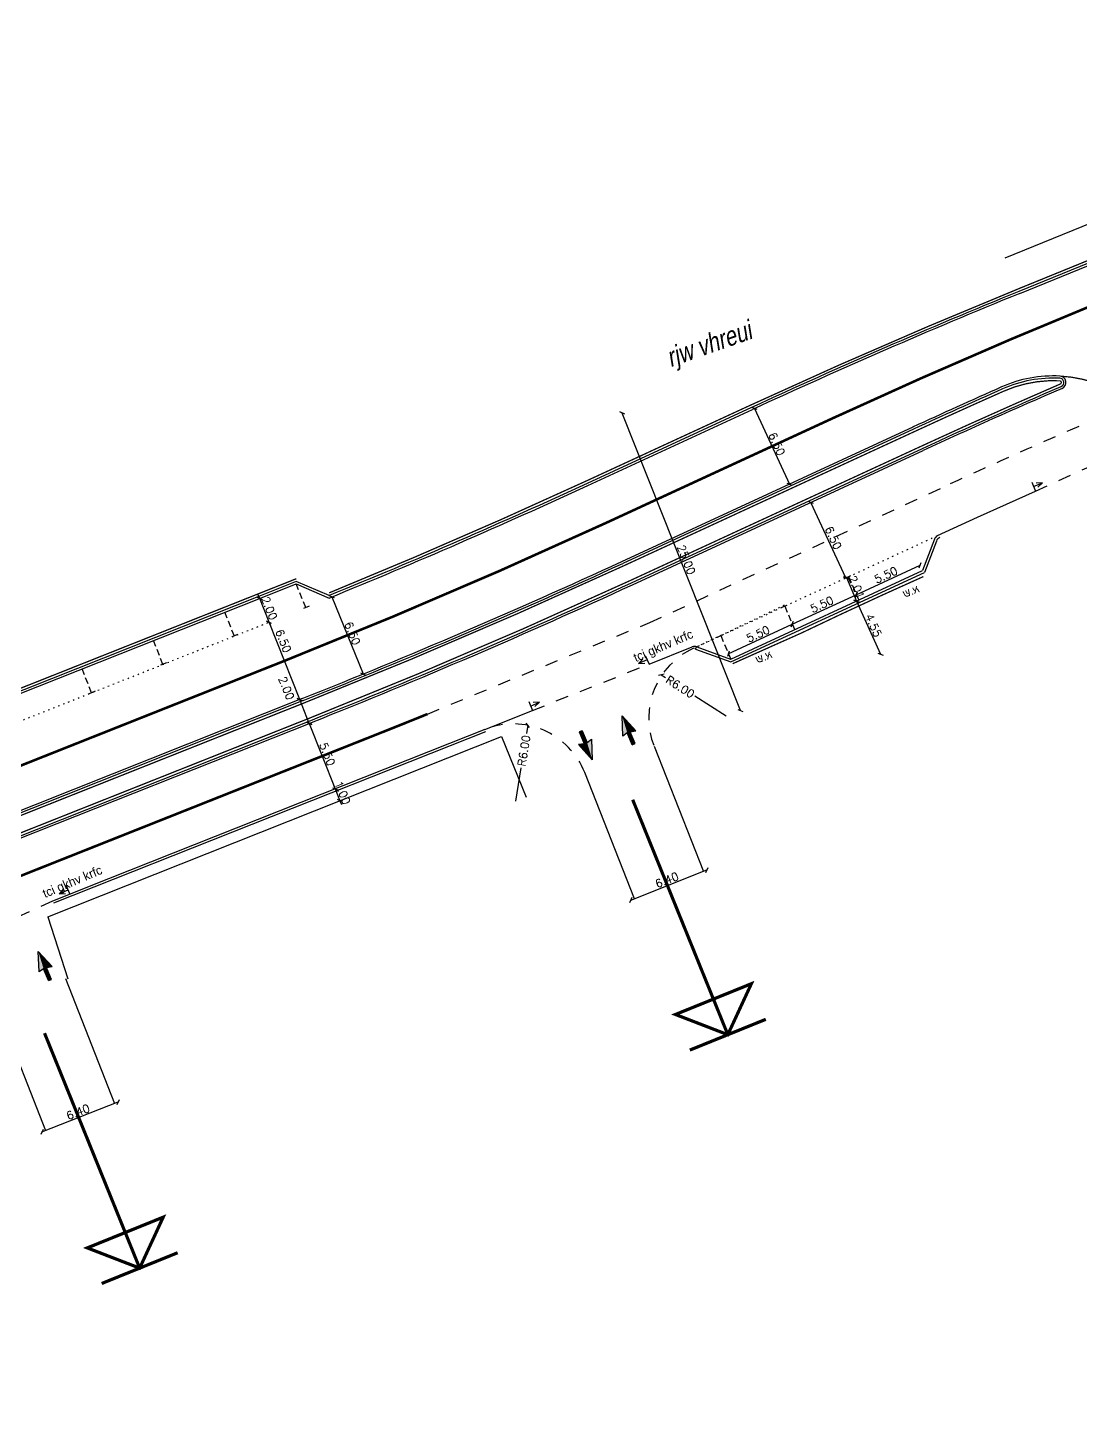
# Model space of a CAD drawing. Extents: x 183304 to 184528, y 666784 to 667526.
# Drawn here: x 184297.8 to 184380, y 667204.6 to 667313 of the extents above; entities that cross this region are included whole.
import ezdxf
from ezdxf.enums import TextEntityAlignment as Align

# ---------------------------------------------------------------- set-up
doc = ezdxf.new("R2010")
doc.units = 0
for name, pattern in [('1-1', [2, 1, -1]), ('DASHED', [0.75, 0.5, -0.25]), ('DOT2', [3.175, 0, -3.175])]:
    doc.linetypes.add(name, pattern=pattern)
for name, color, linetype in [('816', 7, '1-1'), ('817', 140, '1-1'), ('818', 10, '1-1'), ('D-D13', 7, 'Continuous'), ('D-Dim', 7, 'Continuous'), ('D-EV-INSIDE', 2, 'Continuous'), ('D-ev.sov.m', 1, '1-1'), ('d-gova', 152, 'Continuous'), ('D-Kav-Parking', 9, 'DOT2'), ('D-Midraha', 220, 'Continuous'), ('D-Nativ', 7, '1-1'), ('D-Parking', 123, 'DASHED'), ('D-Road', 7, 'Continuous'), ('D-TEXT', 7, 'Continuous'), ('D-TXT-M', 7, 'Continuous'), ('TR-TXT', 2, 'Continuous')]:
    doc.layers.add(name, color=color, linetype=linetype)
doc.styles.add('0-Techno', font='0-techno')
doc.styles.add('MIR2', font='mirym.shx', dxfattribs={"width": 0.8, "oblique": 10})
doc.styles.add('mirym', font='mirym.shx')
doc.styles.add('r', font='romand')
doc.dimstyles.new('tik', dxfattribs={"dimscale": 1.25, "dimtxt": 0.5, "dimasz": 0.25, "dimexe": 0, "dimexo": 0, "dimgap": 0.09, "dimtad": 1, "dimzin": 0, "dimdsep": 46, "dimtxsty": 'r', "dimblk1": 'OBLIQUE', "dimblk2": 'OBLIQUE', "dimsah": 1, "dimcen": 0.09, "dimse1": 1, "dimse2": 1, "dimclrd": 256, "dimclrt": 256, "dimadec": 0, "dimazin": 0, "dimtfac": 1, "dimtix": 1, "dimtmove": 2, "dimatfit": 3, "dimldrblk": 'OBLIQUE', "dimfxl": 1, "dimtolj": 1, "dimtzin": 0, "dimarcsym": 0})

# ---------------------------------------------------------------- blocks, each defined once
blk = doc.blocks.new('pk1')
for p, q in [((-0.3, 2), (0.3, 2)), ((0, 2), (0, 0))]:
    blk.add_line(p, q)
blk = doc.blocks.new('_Oblique')
at = {"color": 0, "linetype": 'ByBlock', "lineweight": -2}
blk.add_line((-0.5, -0.5), (0.5, 0.5), dxfattribs=at)
blk = doc.blocks.new('*D224')
at = {"layer": 'D-Dim', "lineweight": -2, "transparency": 16777216}
blk.add_line((184361.71, 667270.07), (184358.98, 667275.97), dxfattribs=at)
at = {"layer": 'DEFPOINTS', "color": 0, "transparency": 16777216}
for p in [(184358.98, 667275.97), (184359.62, 667276.27), (184362.34, 667270.37)]:
    blk.add_point(p, dxfattribs=at)
at = {"layer": 'D-Dim', "lineweight": -2, "transparency": 16777216, "xscale": 0.3125, "yscale": 0.3125, "zscale": 0.3125}
for p, rotation in [((184358.98, 667275.97), 114.7764637291459), ((184361.71, 667270.07), 294.7764637291459)]:
    blk.add_blockref('_Oblique', p, dxfattribs=dict(at, rotation=rotation))
at = {"layer": 'D-Dim', "transparency": 16777216, "insert": (184360.73, 667273.2), "char_height": 0.625, "attachment_point": 5, "rotation": 294.7765, "style": 'r'}
blk.add_mtext('\\A1;6.50', dxfattribs=at)
blk = doc.blocks.new('*D247')
at = {"layer": 'D-Dim', "lineweight": -2, "transparency": 16777216}
blk.add_line((184319.79, 667258.71), (184321.82, 667253.6), dxfattribs=at)
at = {"layer": 'DEFPOINTS', "color": 0, "transparency": 16777216}
for p in [(184319.98, 667258.79), (184321.82, 667253.6), (184322.01, 667253.68)]:
    blk.add_point(p, dxfattribs=at)
at = {"layer": 'D-Dim', "lineweight": -2, "transparency": 16777216, "xscale": 0.3125, "yscale": 0.3125, "zscale": 0.3125}
for p, rotation in [((184319.79, 667258.71), 111.663128140302), ((184321.82, 667253.6), 291.663128140302)]:
    blk.add_blockref('_Oblique', p, dxfattribs=dict(at, rotation=rotation))
at = {"layer": 'D-Dim', "transparency": 16777216, "insert": (184321.2, 667256.31), "char_height": 0.625, "attachment_point": 5, "rotation": 291.6631, "style": 'r'}
blk.add_mtext('\\A1;5.50', dxfattribs=at)
blk = doc.blocks.new('*D248')
at = {"layer": 'D-Dim', "lineweight": -2, "transparency": 16777216}
blk.add_line((184321.55, 667268.59), (184324.01, 667262.57), dxfattribs=at)
at = {"layer": 'DEFPOINTS', "color": 0, "transparency": 16777216}
for p in [(184321.34, 667268.5), (184323.8, 667262.48), (184324.01, 667262.57)]:
    blk.add_point(p, dxfattribs=at)
at = {"layer": 'D-Dim', "lineweight": -2, "transparency": 16777216, "xscale": 0.3125, "yscale": 0.3125, "zscale": 0.3125}
for p, rotation in [((184321.55, 667268.59), 112.2265371963976), ((184324.01, 667262.57), 292.2265371963976)]:
    blk.add_blockref('_Oblique', p, dxfattribs=dict(at, rotation=rotation))
at = {"layer": 'D-Dim', "transparency": 16777216, "insert": (184323.17, 667265.74), "char_height": 0.625, "attachment_point": 5, "rotation": 292.2265, "style": 'r'}
blk.add_mtext('\\A1;6.50', dxfattribs=at)
blk = doc.blocks.new('*D249')
at = {"layer": 'D-Dim', "lineweight": -2, "transparency": 16777216}
blk.add_line((184354.57, 667283.3), (184357.3, 667277.4), dxfattribs=at)
at = {"layer": 'DEFPOINTS', "color": 0, "transparency": 16777216}
for p in [(184354.41, 667283.22), (184357.3, 667277.4), (184357.13, 667277.32)]:
    blk.add_point(p, dxfattribs=at)
at = {"layer": 'D-Dim', "lineweight": -2, "transparency": 16777216, "xscale": 0.3125, "yscale": 0.3125, "zscale": 0.3125}
for p, rotation in [((184354.57, 667283.3), 114.77646372825), ((184357.3, 667277.4), 294.77646372825)]:
    blk.add_blockref('_Oblique', p, dxfattribs=dict(at, rotation=rotation))
at = {"layer": 'D-Dim', "transparency": 16777216, "insert": (184356.32, 667280.53), "char_height": 0.625, "attachment_point": 5, "rotation": 294.7765, "style": 'r'}
blk.add_mtext('\\A1;6.50', dxfattribs=at)
blk = doc.blocks.new('*D230')
at = {"layer": 'D-Dim', "lineweight": -2, "transparency": 16777216}
blk.add_line((184353.47, 667259.72), (184344.25, 667282.95), dxfattribs=at)
at = {"layer": 'DEFPOINTS', "color": 0, "transparency": 16777216}
for p in [(184344.25, 667282.95), (184344.26, 667282.96), (184353.49, 667259.72)]:
    blk.add_point(p, dxfattribs=at)
at = {"layer": 'D-Dim', "lineweight": -2, "transparency": 16777216, "xscale": 0.3125, "yscale": 0.3125, "zscale": 0.3125}
for p, rotation in [((184344.25, 667282.95), 111.6631281413331), ((184353.47, 667259.72), 291.6631281413331)]:
    blk.add_blockref('_Oblique', p, dxfattribs=dict(at, rotation=rotation))
at = {"layer": 'D-Dim', "transparency": 16777216, "insert": (184349.25, 667271.49), "char_height": 0.625, "attachment_point": 5, "rotation": 291.6631, "style": 'r'}
blk.add_mtext('\\A1;25.00', dxfattribs=at)
blk = doc.blocks.new('DD-13SS')
at = {"layer": 'D-D13'}
for p, q in [((-0.55, -1.5), (0, 0)), ((0, 0), (0.55, -1.5)), ((-0.125, -1.4), (-0.55, -1.5)), ((-0.125, -2.4), (-0.125, -1.4)), ((0.125, -1.4), (0.55, -1.5)), ((0.125, -2.4), (0.125, -1.4)), ((-0.125, -2.4), (0.125, -2.4))]:
    blk.add_line(p, q, dxfattribs=at)
for points in [[(-0.125, -1.4), (-0.55, -1.5), (0, 0)], [(0.125, -1.4), (0, 0), (-0.125, -1.4)], [(0.55, -1.5), (0, 0), (0.125, -1.4)], [(-0.125, -2.4), (0.125, -1.4), (-0.125, -1.4)], [(0.125, -1.4), (-0.125, -2.4), (0.125, -2.4)]]:
    blk.add_solid(points, dxfattribs=at)
blk = doc.blocks.new('*D470')
at = {"layer": 'D-Dim', "lineweight": -2, "transparency": 16777216}
blk.add_line((184298.91, 667226.8), (184304.87, 667229.14), dxfattribs=at)
at = {"layer": 'DEFPOINTS', "color": 0, "transparency": 16777216}
for p in [(184304.87, 667229.14), (184304.87, 667229.14), (184298.91, 667226.8)]:
    blk.add_point(p, dxfattribs=at)
at = {"layer": 'D-Dim', "lineweight": -2, "transparency": 16777216, "xscale": 0.3125, "yscale": 0.3125, "zscale": 0.3125}
for p, rotation in [((184304.87, 667229.14), 21.4994942068436), ((184298.91, 667226.8), 201.4994942068436)]:
    blk.add_blockref('_Oblique', p, dxfattribs=dict(at, rotation=rotation))
at = {"layer": 'D-Dim', "transparency": 16777216, "insert": (184301.73, 667228.36), "char_height": 0.625, "attachment_point": 5, "rotation": 21.4995, "style": 'r'}
blk.add_mtext('\\A1;6.40', dxfattribs=at)
blk = doc.blocks.new('*D471')
at = {"layer": 'D-Dim', "lineweight": -2, "transparency": 16777216}
blk.add_line((184344.91, 667244.91), (184350.86, 667247.26), dxfattribs=at)
at = {"layer": 'DEFPOINTS', "color": 0, "transparency": 16777216}
for p in [(184350.86, 667247.26), (184350.86, 667247.26), (184344.91, 667244.91)]:
    blk.add_point(p, dxfattribs=at)
at = {"layer": 'D-Dim', "lineweight": -2, "transparency": 16777216, "xscale": 0.3125, "yscale": 0.3125, "zscale": 0.3125}
for p, rotation in [((184350.86, 667247.26), 21.49949420674812), ((184344.91, 667244.91), 201.4994942067481)]:
    blk.add_blockref('_Oblique', p, dxfattribs=dict(at, rotation=rotation))
at = {"layer": 'D-Dim', "transparency": 16777216, "insert": (184347.73, 667246.48), "char_height": 0.625, "attachment_point": 5, "rotation": 21.4995, "style": 'r'}
blk.add_mtext('\\A1;6.40', dxfattribs=at)
blk = doc.blocks.new('*D475')
at = {"layer": 'D-Dim', "lineweight": -2, "transparency": 16777216}
blk.add_line((184319.79, 667258.71), (184319.05, 667260.57), dxfattribs=at)
at = {"layer": 'DEFPOINTS', "color": 0, "transparency": 16777216}
for p in [(184319.05, 667260.57), (184319.05, 667260.57), (184319.79, 667258.71)]:
    blk.add_point(p, dxfattribs=at)
at = {"layer": 'D-Dim', "lineweight": -2, "transparency": 16777216, "xscale": 0.3125, "yscale": 0.3125, "zscale": 0.3125}
for p, rotation in [((184319.05, 667260.57), 111.6631281397837), ((184319.79, 667258.71), 291.6631281397837)]:
    blk.add_blockref('_Oblique', p, dxfattribs=dict(at, rotation=rotation))
at = {"layer": 'D-Dim', "transparency": 16777216, "insert": (184318.01, 667261.46), "char_height": 0.625, "attachment_point": 5, "rotation": 291.6631, "style": 'r'}
blk.add_mtext('\\A1;2.00', dxfattribs=at)
blk = doc.blocks.new('*D476')
at = {"layer": 'D-Dim', "lineweight": -2, "ltscale": 0.1, "transparency": 16777216}
blk.add_line((184319.05, 667260.57), (184316.65, 667266.61), dxfattribs=at)
at = {"layer": 'DEFPOINTS', "color": 0, "ltscale": 0.1, "transparency": 16777216}
for p in [(184316.65, 667266.61), (184316.85, 667266.69), (184319.05, 667260.57)]:
    blk.add_point(p, dxfattribs=at)
at = {"layer": 'D-Dim', "lineweight": -2, "ltscale": 0.1, "transparency": 16777216, "xscale": 0.3125, "yscale": 0.3125, "zscale": 0.3125}
for p, rotation in [((184316.65, 667266.61), 111.6631281397837), ((184319.05, 667260.57), 291.6631281397837)]:
    blk.add_blockref('_Oblique', p, dxfattribs=dict(at, rotation=rotation))
at = {"layer": 'D-Dim', "ltscale": 0.1, "transparency": 16777216, "insert": (184317.77, 667265.15), "char_height": 0.625, "attachment_point": 5, "rotation": 291.6631, "style": 'r'}
blk.add_mtext('\\A1;6.50', dxfattribs=at)
blk = doc.blocks.new('*D477')
at = {"layer": 'D-Dim', "lineweight": -2, "ltscale": 0.1, "transparency": 16777216}
for p, q in [((184315.92, 667268.47), (184315.8, 667268.76)), ((184316.65, 667266.61), (184315.92, 667268.47)), ((184316.65, 667266.61), (184316.77, 667266.32))]:
    blk.add_line(p, q, dxfattribs=at)
at = {"layer": 'DEFPOINTS', "color": 0, "ltscale": 0.1, "transparency": 16777216}
for p in [(184315.92, 667268.47), (184315.92, 667268.47), (184316.85, 667266.69)]:
    blk.add_point(p, dxfattribs=at)
at = {"layer": 'D-Dim', "lineweight": -2, "ltscale": 0.1, "transparency": 16777216, "xscale": 0.3125, "yscale": 0.3125, "zscale": 0.3125}
for p, rotation in [((184315.92, 667268.47), 291.6631281397837), ((184316.65, 667266.61), 111.6631281397837)]:
    blk.add_blockref('_Oblique', p, dxfattribs=dict(at, rotation=rotation))
at = {"layer": 'D-Dim', "ltscale": 0.1, "transparency": 16777216, "insert": (184316.68, 667267.7), "char_height": 0.625, "attachment_point": 5, "rotation": 291.6631, "style": 'r'}
blk.add_mtext('\\A1;2.00', dxfattribs=at)
blk = doc.blocks.new('*D478')
at = {"layer": 'D-Dim', "lineweight": -2, "transparency": 16777216}
for p, q in [((184347.29, 667262.51), (184347.62, 667262.3)), ((184352.35, 667259.28), (184349.92, 667260.83))]:
    blk.add_line(p, q, dxfattribs=at)
at = {"layer": 'DEFPOINTS', "color": 0, "transparency": 16777216}
for p in [(184347.29, 667262.51), (184352.35, 667259.28)]:
    blk.add_point(p, dxfattribs=at)
at = {"layer": 'D-Dim', "lineweight": -2, "transparency": 16777216, "xscale": 0.3125, "yscale": 0.3125, "zscale": 0.3125, "rotation": 147.4795652198848}
blk.add_blockref('_Oblique', (184347.29, 667262.51), dxfattribs=at)
at = {"layer": 'D-Dim', "transparency": 16777216, "insert": (184348.77, 667261.56), "char_height": 0.625, "attachment_point": 5, "rotation": 327.4796, "style": 'r'}
blk.add_mtext('\\A1;R6.00', dxfattribs=at)
blk = doc.blocks.new('*D479')
at = {"layer": 'D-Dim', "lineweight": -2, "transparency": 16777216}
for p, q in [((184336.87, 667258.56), (184336.77, 667257.93)), ((184335.93, 667252.63), (184336.35, 667255.23))]:
    blk.add_line(p, q, dxfattribs=at)
at = {"layer": 'DEFPOINTS', "color": 0, "transparency": 16777216}
for p in [(184336.87, 667258.56), (184335.93, 667252.63)]:
    blk.add_point(p, dxfattribs=at)
at = {"layer": 'D-Dim', "lineweight": -2, "transparency": 16777216, "xscale": 0.3125, "yscale": 0.3125, "zscale": 0.3125, "rotation": 80.99180023815906}
blk.add_blockref('_Oblique', (184336.87, 667258.56), dxfattribs=at)
at = {"layer": 'D-Dim', "transparency": 16777216, "insert": (184336.56, 667256.58), "char_height": 0.625, "attachment_point": 5, "rotation": 80.9918, "style": 'r'}
blk.add_mtext('\\A1;R6.00', dxfattribs=at)
blk = doc.blocks.new('*D485')
at = {"layer": 'D-TXT-M', "lineweight": -2, "ltscale": 0.1, "transparency": 16777216}
blk.add_line((184352.53, 667264.15), (184357.52, 667266.46), dxfattribs=at)
at = {"layer": 'DEFPOINTS', "color": 0, "ltscale": 0.1, "transparency": 16777216}
for p in [(184357.52, 667266.46), (184357.72, 667266.03), (184352.73, 667263.73)]:
    blk.add_point(p, dxfattribs=at)
at = {"layer": 'D-TXT-M', "lineweight": -2, "ltscale": 0.1, "transparency": 16777216, "xscale": 0.3125, "yscale": 0.3125, "zscale": 0.3125}
for p, rotation in [((184357.52, 667266.46), 24.77646372701933), ((184352.53, 667264.15), 204.7764637270193)]:
    blk.add_blockref('_Oblique', p, dxfattribs=dict(at, rotation=rotation))
at = {"layer": 'D-TXT-M', "ltscale": 0.1, "transparency": 16777216, "insert": (184354.85, 667265.69), "char_height": 0.625, "attachment_point": 5, "rotation": 24.7765, "style": 'r'}
blk.add_mtext('\\A1;5.50', dxfattribs=at)
blk = doc.blocks.new('*D486')
at = {"layer": 'D-TXT-M', "lineweight": -2, "ltscale": 0.1, "transparency": 16777216}
blk.add_line((184357.52, 667266.46), (184362.52, 667268.76), dxfattribs=at)
at = {"layer": 'DEFPOINTS', "color": 0, "ltscale": 0.1, "transparency": 16777216}
for p in [(184362.52, 667268.76), (184362.71, 667268.34), (184357.72, 667266.03)]:
    blk.add_point(p, dxfattribs=at)
at = {"layer": 'D-TXT-M', "lineweight": -2, "ltscale": 0.1, "transparency": 16777216, "xscale": 0.3125, "yscale": 0.3125, "zscale": 0.3125}
for p, rotation in [((184362.52, 667268.76), 24.7764637270193), ((184357.52, 667266.46), 204.7764637270193)]:
    blk.add_blockref('_Oblique', p, dxfattribs=dict(at, rotation=rotation))
at = {"layer": 'D-TXT-M', "ltscale": 0.1, "transparency": 16777216, "insert": (184359.84, 667268), "char_height": 0.625, "attachment_point": 5, "rotation": 24.7765, "style": 'r'}
blk.add_mtext('\\A1;5.50', dxfattribs=at)
blk = doc.blocks.new('*D487')
at = {"layer": 'D-TXT-M', "lineweight": -2, "ltscale": 0.1, "transparency": 16777216}
blk.add_line((184362.52, 667268.76), (184367.51, 667271.07), dxfattribs=at)
at = {"layer": 'DEFPOINTS', "color": 0, "ltscale": 0.1, "transparency": 16777216}
for p in [(184367.51, 667271.07), (184367.71, 667270.64), (184362.71, 667268.34)]:
    blk.add_point(p, dxfattribs=at)
at = {"layer": 'D-TXT-M', "lineweight": -2, "ltscale": 0.1, "transparency": 16777216, "xscale": 0.3125, "yscale": 0.3125, "zscale": 0.3125}
for p, rotation in [((184367.51, 667271.07), 24.7764637270193), ((184362.52, 667268.76), 204.7764637270193)]:
    blk.add_blockref('_Oblique', p, dxfattribs=dict(at, rotation=rotation))
at = {"layer": 'D-TXT-M', "ltscale": 0.1, "transparency": 16777216, "insert": (184364.84, 667270.3), "char_height": 0.625, "attachment_point": 5, "rotation": 24.7765, "style": 'r'}
blk.add_mtext('\\A1;5.50', dxfattribs=at)
blk = doc.blocks.new('*D488')
at = {"layer": 'D-TXT-M', "lineweight": -2, "ltscale": 0.1, "transparency": 16777216}
blk.add_line((184361.77, 667270.11), (184362.55, 667268.26), dxfattribs=at)
at = {"layer": 'DEFPOINTS', "color": 0, "ltscale": 0.1, "transparency": 16777216}
for p in [(184361.71, 667270.08), (184362.49, 667268.23), (184362.55, 667268.26)]:
    blk.add_point(p, dxfattribs=at)
at = {"layer": 'D-TXT-M', "lineweight": -2, "ltscale": 0.1, "transparency": 16777216, "xscale": 0.3125, "yscale": 0.3125, "zscale": 0.3125}
for p, rotation in [((184361.77, 667270.11), 112.9783487226536), ((184362.55, 667268.26), 292.9783487226536)]:
    blk.add_blockref('_Oblique', p, dxfattribs=dict(at, rotation=rotation))
at = {"layer": 'D-TXT-M', "ltscale": 0.1, "transparency": 16777216, "insert": (184362.55, 667269.35), "char_height": 0.625, "attachment_point": 5, "rotation": 292.9783, "style": 'r'}
blk.add_mtext('\\A1;2.01', dxfattribs=at)
blk = doc.blocks.new('*D489')
at = {"layer": 'D-TXT-M', "lineweight": -2, "ltscale": 0.1, "transparency": 16777216}
blk.add_line((184362.55, 667268.26), (184364.42, 667264.11), dxfattribs=at)
at = {"layer": 'DEFPOINTS', "color": 0, "ltscale": 0.1, "transparency": 16777216}
for p in [(184362.55, 667268.26), (184364.42, 667264.11), (184364.42, 667264.11)]:
    blk.add_point(p, dxfattribs=at)
at = {"layer": 'D-TXT-M', "lineweight": -2, "ltscale": 0.1, "transparency": 16777216, "xscale": 0.3125, "yscale": 0.3125, "zscale": 0.3125}
for p, rotation in [((184362.55, 667268.26), 114.1750583978294), ((184364.42, 667264.11), 294.1750583978294)]:
    blk.add_blockref('_Oblique', p, dxfattribs=dict(at, rotation=rotation))
at = {"layer": 'D-TXT-M', "ltscale": 0.1, "transparency": 16777216, "insert": (184363.87, 667266.36), "char_height": 0.625, "attachment_point": 5, "rotation": 294.1751, "style": 'r'}
blk.add_mtext('\\A1;4.55', dxfattribs=at)
blk = doc.blocks.new('*D496')
at = {"layer": 'D-Dim', "lineweight": -2, "ltscale": 0.1, "transparency": 16777216}
for p, q in [((184321.82, 667253.6), (184321.71, 667253.89)), ((184321.82, 667253.6), (184322.19, 667252.67)), ((184322.19, 667252.67), (184322.31, 667252.38))]:
    blk.add_line(p, q, dxfattribs=at)
at = {"layer": 'DEFPOINTS', "color": 0, "ltscale": 0.1, "transparency": 16777216}
for p in [(184321.82, 667253.6), (184322.19, 667252.67), (184322.19, 667252.67)]:
    blk.add_point(p, dxfattribs=at)
at = {"layer": 'D-Dim', "lineweight": -2, "ltscale": 0.1, "transparency": 16777216, "xscale": 0.3125, "yscale": 0.3125, "zscale": 0.3125}
for p, rotation in [((184321.82, 667253.6), 291.6631281322159), ((184322.19, 667252.67), 111.663128132216)]:
    blk.add_blockref('_Oblique', p, dxfattribs=dict(at, rotation=rotation))
at = {"layer": 'D-Dim', "ltscale": 0.1, "transparency": 16777216, "insert": (184322.4, 667253.29), "char_height": 0.625, "attachment_point": 5, "rotation": 291.6631, "style": 'r'}
blk.add_mtext('\\A1;1.00', dxfattribs=at)
blk = doc.blocks.new('*D502')
at = {"layer": 'D-Dim', "lineweight": -2, "transparency": 16777216}
blk.add_line((184344.91, 667244.91), (184350.86, 667247.26), dxfattribs=at)
at = {"layer": 'DEFPOINTS', "color": 0, "transparency": 16777216}
for p in [(184350.86, 667247.26), (184350.86, 667247.26), (184344.91, 667244.91)]:
    blk.add_point(p, dxfattribs=at)
at = {"layer": 'D-Dim', "lineweight": -2, "transparency": 16777216, "xscale": 0.3125, "yscale": 0.3125, "zscale": 0.3125}
for p, rotation in [((184350.86, 667247.26), 21.49949420674812), ((184344.91, 667244.91), 201.4994942067481)]:
    blk.add_blockref('_Oblique', p, dxfattribs=dict(at, rotation=rotation))
at = {"layer": 'D-Dim', "transparency": 16777216, "insert": (184347.73, 667246.48), "char_height": 0.625, "attachment_point": 5, "rotation": 21.4995, "style": 'r'}
blk.add_mtext('\\A1;6.40', dxfattribs=at)
blk = doc.blocks.new('degel')
for p, q in [((0, 1.5), (0, 0)), ((0, 0.75), (1.5, 0.75)), ((1.5, 0.75), (0.56, 1.09)), ((1.5, 0.75), (0.56, 0.41))]:
    blk.add_line(p, q)

msp = doc.modelspace()

# ---------------------------------------------------------------- linework, layer by layer
at = {"layer": '816', "const_width": 0.1}
for points in [[(184319.846, 667259.133, 0.0135843), (184344.891, 667269.878), (184367.607, 667280.363, -0.0059415), (184378.462, 667285.217, -0.0059415)], [(184378.417, 667285.467, 0.1173462), (184374.033, 667284.653, 0.003804), (184367.079, 667281.507, 0.003804)], [(184378.462, 667285.217, 0.7934327), (184378.417, 667285.467, 0.7934327)], [(184319.379, 667260.304, 0.0135853), (184344.363, 667271.022)]]:
    msp.add_lwpolyline(points, format="xyb", dxfattribs=at)
for points in [[(184367.079, 667281.507), (184344.363, 667271.022)], [(184319.381, 667260.304), (184183.308, 667206.256)], [(184183.773, 667205.084), (184319.846, 667259.133)]]:
    msp.add_lwpolyline(points, dxfattribs=at)
at = {"layer": '817', "const_width": 0.1}
msp.add_lwpolyline([(184318.785, 667270.01), (184315.97, 667268.892), (184246.009, 667241.103)], dxfattribs=at)
for points in [[(184367.767, 667270.177, 0.0072421), (184358.216, 667265.758)], [(184352.871, 667263.373, -0.0004852), (184358.216, 667265.758)]]:
    msp.add_lwpolyline(points, format="xyb", dxfattribs=at)
at = {"layer": '818', "const_width": 0.1}
msp.add_lwpolyline([(184419.28, 667310.613), (184375.161, 667292.639, 0.0113902), (184354.252, 667283.56), (184341.409, 667277.632, -0.01102), (184321.348, 667268.904)], format="xyb", dxfattribs=at)
at = {"layer": 'D-EV-INSIDE'}
for p, q in [((184366.995, 667281.688), (184344.279, 667271.203)), ((184368.785, 667272.947), (184367.867, 667270.493)), ((184349.975, 667264.508), (184352.736, 667263.509)), ((184319.307, 667260.49), (184183.234, 667206.441)), ((184319.305, 667260.489), (184319.307, 667260.49))]:
    msp.add_line(p, q, dxfattribs=at)
for points in [[(184419.355, 667310.428), (184375.236, 667292.454, 0.0113902), (184354.336, 667283.379), (184341.493, 667277.451, -0.0110623), (184321.346, 667268.687), (184318.782, 667269.793), (184316.044, 667268.706), (184246.16, 667240.948), (184245.181, 667238.679, -0.215081), (184244.677, 667238.219, -0.3951722), (184237.454, 667241.589), (184233.927, 667250.379)], [(184319.92, 667258.947, 0.0135843), (184344.975, 667269.696), (184367.691, 667280.181, -0.0059415), (184378.542, 667285.034)], [(184378.427, 667285.666, 0.1173462), (184373.952, 667284.835, 0.003804), (184366.995, 667281.688)], [(184378.542, 667285.034, 0.7934327), (184378.427, 667285.666)]]:
    msp.add_lwpolyline(points, format="xyb", dxfattribs=at)
for points in [[(184183.847, 667204.899), (184319.92, 667258.947)], [(184299.85, 667244.692), (184330.819, 667256.993), (184333.576, 667258.087)]]:
    msp.add_lwpolyline(points, dxfattribs=at)
for centre, radius, start, end in [((184369.253, 667272.771), 0.5, 114.07801, 159.48328), ((184134.668, 667725.333), 500.17, 291.66313, 294.77646)]:
    msp.add_arc(centre, radius, start, end, dxfattribs=at)
at = {"layer": 'D-ev.sov.m'}
for p, q in [((184376.525, 667276.856), (184394.08, 667284.795)), ((184337.229, 667259.721), (184346.339, 667263.339)), ((184299.729, 667244.827), (184291.439, 667241.068))]:
    msp.add_line(p, q, dxfattribs=at)
for centre, start, end in [((184352.314, 667259.129), 114.77646, 201.49949), ((184335.727, 667252.669), 21.49949, 111.65921)]:
    msp.add_arc(centre, 6, start, end, dxfattribs=at)
at = {"layer": 'd-gova', "const_width": 0.25, "flags": 128}
for points in [[(184345.06, 667252.748), (184352.491, 667234.395)], [(184349.525, 667233.194), (184355.457, 667235.596)], [(184299.114, 667234.516), (184306.545, 667216.163)], [(184303.579, 667214.962), (184309.511, 667217.364)]]:
    msp.add_lwpolyline(points, dxfattribs=at)
at = {"layer": 'd-gova', "flags": 128}
for points in [[(184348.399, 667235.975, 0.25, 0.25, 0), (184352.491, 667234.395, 0.25, 0.25, 0), (184354.331, 667238.377, 0.25, 0.25, 0), (184348.399, 667235.975, 0, 0, 0)], [(184302.453, 667217.743, 0.25, 0.25, 0), (184306.545, 667216.163, 0.25, 0.25, 0), (184308.385, 667220.144, 0.25, 0.25, 0), (184302.453, 667217.743, 0, 0, 0)]]:
    msp.add_lwpolyline(points, format="xyseb", dxfattribs=at)
at = {"layer": 'D-Kav-Parking', "ltscale": 0.1}
for p, q in [((184349.799, 667264.577), (184368.879, 667273.383)), ((184247.026, 667238.957), (184316.845, 667266.689))]:
    msp.add_line(p, q, dxfattribs=at)
msp.add_arc((184134.668, 667725.333), 508.5, 295.05887, 295.93943, dxfattribs=at)
at = {"layer": 'D-Midraha', "ltscale": 0.5}
for p, q in [((184299.382, 667243.613), (184334.805, 667257.683)), ((184334.805, 667257.683), (184336.727, 667252.94)), ((184299.382, 667243.613), (184300.936, 667238.753))]:
    msp.add_line(p, q, dxfattribs=at)
at = {"layer": 'D-Nativ'}
for p, q in [((184346.408, 667266.591), (184369.124, 667277.076)), ((184329.024, 667259.438), (184346.408, 667266.591))]:
    msp.add_line(p, q, dxfattribs=at)
at = {"layer": 'D-Nativ', "const_width": 0.2, "flags": 128}
msp.add_lwpolyline([(184420.565, 667307.498), (184381.579, 667291.615, 0.0113902), (184360.686, 667282.543), (184342.926, 667274.346, -0.0135853), (184317.961, 667263.635)], format="xyb", dxfattribs=at)
at = {"layer": 'D-Nativ', "const_width": 0.1}
msp.add_lwpolyline([(184386.601, 667280.84, 0.2548535), (184378.435, 667285.836)], format="xyb", dxfattribs=at)
at = {"layer": 'D-Nativ', "const_width": 0.2, "flags": 128}
msp.add_lwpolyline([(184318.045, 667263.669), (184181.971, 667209.62)], dxfattribs=at)
at = {"layer": 'D-Nativ', "ltscale": 2, "const_width": 0.2, "flags": 128}
msp.add_lwpolyline([(184329.024, 667259.438, -0.0019558), (184325.394, 667257.98), (184298.772, 667247.405, 0.0005782), (184296.618, 667246.547)], format="xyb", dxfattribs=at)
at = {"layer": 'D-Nativ'}
msp.add_arc((184577.301, 666826.052), 496.75, 113.41478, 114.77646, dxfattribs=at)
at = {"layer": 'D-Road'}
for p, q in [((184374.168, 667295.075), (184418.27, 667313.042)), ((184341.564, 667277.296), (184354.407, 667283.224)), ((184344.208, 667271.358), (184366.965, 667281.862)), ((184345.046, 667269.542), (184367.762, 667280.027)), ((184352.727, 667263.725), (184367.708, 667270.64)), ((184352.736, 667263.509), (184367.867, 667270.493)), ((184316.107, 667268.548), (184318.779, 667269.609)), ((184318.779, 667269.609), (184321.344, 667268.502)), ((184246.288, 667240.816), (184316.107, 667268.548)), ((184319.245, 667260.648), (184183.171, 667206.599)), ((184319.243, 667260.647), (184319.245, 667260.648)), ((184183.545, 667204.596), (184319.983, 667258.789))]:
    msp.add_line(p, q, dxfattribs=at)
at = {"layer": 'D-Road', "ltscale": 0.1}
for p, q in [((184371.996, 667274.822), (184376.525, 667276.856)), ((184368.879, 667273.383), (184371.996, 667274.822)), ((184368.627, 667273.094), (184367.708, 667270.64)), ((184346.339, 667263.339), (184349.717, 667264.68)), ((184349.975, 667264.508), (184350.043, 667264.696)), ((184350.071, 667264.686), (184352.7, 667263.735)), ((184333.513, 667258.245), (184337.229, 667259.721))]:
    msp.add_line(p, q, dxfattribs=at)
at = {"layer": 'D-Road'}
for points in [[(184375.3, 667292.296), (184419.419, 667310.271)], [(184333.513, 667258.245), (184330.757, 667257.151), (184304.106, 667246.565), (184299.729, 667244.827)]]:
    msp.add_lwpolyline(points, dxfattribs=at)
for centre, radius, start, end in [((184563.947, 666829.25), 500, 112.16614, 114.77646), ((184577.301, 666826.052), 502, 113.90464, 114.77646), ((184377.935, 667275.849), 10, 87.13331, 113.90464), ((184378.41, 667285.337), 0.5, 293.41478, 87.13331), ((184577.301, 666826.052), 500, 113.41478, 114.77646), ((184133.386, 667728.32), 496.75, 292.23304, 294.77646), ((184369.095, 667272.919), 0.5, 114.95636, 159.48328), ((184134.668, 667725.333), 500, 291.66313, 294.77646), ((184134.668, 667725.333), 502, 291.66313, 294.77646)]:
    msp.add_arc(centre, radius, start, end, dxfattribs=at)
at = {"layer": 'D-Road', "ltscale": 0.1}
msp.add_arc((184349.901, 667264.216), 0.5, 70.11505, 111.65921, dxfattribs=at)
at = {"layer": 'D-TXT-M', "ltscale": 0.1}
for p, q in [((184346.731, 667256.93), (184350.586, 667247.145)), ((184345.189, 667245.02), (184341.31, 667254.868)), ((184300.739, 667238.79), (184304.583, 667229.031)), ((184295.592, 667236.03), (184299.186, 667226.905))]:
    msp.add_line(p, q, dxfattribs=at)

# ---------------------------------------------------------------- block references
at = {"yscale": 0.5, "zscale": 0.5}
for p, xscale, rotation in [((184376.525, 667276.856), 0.5, 22.9209770598646), ((184346.339, 667263.339), -0.5, 23.90944920672729), ((184337.229, 667259.721), 0.5, 22.9209770598646), ((184301.096, 667245.354), -0.5, 23.90944920672729)]:
    msp.add_blockref('degel', p, dxfattribs=dict(at, xscale=xscale, rotation=rotation))
at = {"layer": 'D-Parking'}
for p, rotation in [((184362.714, 667268.335), 23.14128002279742), ((184318.779, 667269.609), 201.6631281430425), ((184357.72, 667266.03), 23.14128002279742), ((184313.203, 667267.394), 201.6631281430425), ((184352.727, 667263.725), 23.14128002279742), ((184307.626, 667265.179), 201.6631281430425), ((184302.05, 667262.964), 201.6631281430425)]:
    msp.add_blockref('pk1', p, dxfattribs=dict(at, rotation=rotation))
at = {"layer": 'D-Parking', "ltscale": 0.5}
for p, rotation in [((184344.227, 667259.309), 22.22099315409796), ((184341.907, 667255.872), 202.220993154098), ((184298.626, 667240.891), 22.22099315409796)]:
    msp.add_blockref('DD-13SS', p, dxfattribs=dict(at, rotation=rotation))

# ---------------------------------------------------------------- texts
at = {"layer": 'D-TEXT', "style": 'MIR2', "oblique": 10, "width": 0.8}
msp.add_text('rjw vhreui', height=1.5, rotation=19.2937, dxfattribs=at).set_placement((184348.019, 667286.523))
at = {"layer": 'D-TEXT', "ltscale": 0.5, "style": 'mirym'}
for p in [(184345.307, 667263.485), (184299.15, 667245.058)]:
    msp.add_text('tci gkhv krfc', height=0.7, rotation=23.08941, dxfattribs=at).set_placement(p)
at = {"layer": 'TR-TXT', "style": '0-Techno', "text_generation_flag": 2}
for p in [(184366.294, 667268.508), (184354.792, 667263.38)]:
    msp.add_text('א.ש', height=0.6, rotation=21.35455, dxfattribs=at).set_placement(p, align=Align.RIGHT)

# ---------------------------------------------------------------- dimensions: what is measured, and where the dimension line sits
at = {"layer": 'D-Dim'}
for p1, p2, distance, picture, middle in [((184353.485, 667259.723), (184344.257, 667282.957), 0.012, '*D230', (184349.255, 667271.492)), ((184354.407, 667283.224), (184357.131, 667277.323), 0.182, '*D249', (184356.321, 667280.528)), ((184362.344, 667270.367), (184359.62, 667276.269), 0.704, '*D224', (184360.729, 667273.201)), ((184321.344, 667268.502), (184323.803, 667262.485), 0.223, '*D248', (184323.174, 667265.739)), ((184319.981, 667258.789), (184322.011, 667253.677), -0.203, '*D247', (184321.203, 667256.315)), ((184344.91, 667244.91), (184350.865, 667247.255), 0, '*D471', (184347.732, 667246.478)), ((184344.91, 667244.91), (184350.865, 667247.255), 0, '*D502', (184347.732, 667246.478)), ((184298.911, 667226.797), (184304.866, 667229.142), 0, '*D470', (184301.733, 667228.365))]:
    dim = msp.add_aligned_dim(p1=p1, p2=p2, distance=distance, dimstyle='tik', dxfattribs=at)
    dim.commit()
    dim.dimension.update_dxf_attribs({"geometry": picture, "text_midpoint": middle})
at = {"layer": 'D-Dim', "ltscale": 0.1}
dim = msp.add_linear_dim(base=(184315.917, 667268.472), p1=(184316.845, 667266.689), p2=(184315.917, 667268.472), angle=291.66313, dimstyle='tik', dxfattribs=at)
dim.commit()
dim.dimension.update_dxf_attribs({"geometry": '*D477', "text_midpoint": (184316.681, 667267.7)})
dim = msp.add_linear_dim(base=(184316.655, 667266.614), p1=(184319.054, 667260.573), p2=(184316.845, 667266.689), angle=291.66313, dimstyle='tik', dxfattribs=at)
dim.commit()
dim.dimension.update_dxf_attribs({"geometry": '*D476', "text_midpoint": (184317.771, 667265.146), "dimtype": 160})
at = {"layer": 'D-Dim'}
dim = msp.add_linear_dim(base=(184319.054, 667260.573), p1=(184319.793, 667258.714), p2=(184319.054, 667260.573), angle=111.66313, dimstyle='tik', dxfattribs=at)
dim.commit()
dim.dimension.update_dxf_attribs({"geometry": '*D475', "text_midpoint": (184318.012, 667261.462), "dimtype": 161})
for center, mpoint, picture, middle in [((184352.351, 667259.28), (184347.292, 667262.505), '*D478', (184348.77, 667261.563)), ((184335.933, 667252.633), (184336.872, 667258.559), '*D479', (184336.559, 667256.58))]:
    dim = msp.add_radius_dim(center=center, mpoint=mpoint, dimstyle='tik', dxfattribs=at)
    dim.commit()
    dim.dimension.update_dxf_attribs({"geometry": picture, "text_midpoint": middle, "dimtype": 164})
at = {"layer": 'D-Dim', "ltscale": 0.1}
dim = msp.add_aligned_dim(p1=(184321.823, 667253.602), p2=(184322.192, 667252.673), distance=0, dimstyle='tik', dxfattribs=at)
dim.commit()
dim.dimension.update_dxf_attribs({"geometry": '*D496', "text_midpoint": (184322.403, 667253.295)})
at = {"layer": 'D-TXT-M', "ltscale": 0.1}
for base, p1, p2, picture, middle in [((184367.51, 667271.069), (184362.714, 667268.335), (184367.708, 667270.64), '*D487', (184364.835, 667270.302)), ((184362.516, 667268.764), (184357.72, 667266.03), (184362.714, 667268.335), '*D486', (184359.841, 667267.997))]:
    dim = msp.add_linear_dim(base=base, p1=p1, p2=p2, angle=204.77646, dimstyle='tik', dxfattribs=at)
    dim.commit()
    dim.dimension.update_dxf_attribs({"geometry": picture, "text_midpoint": middle})
for p1, p2, distance, picture, middle in [((184361.711, 667270.081), (184362.494, 667268.233), 0.063, '*D488', (184362.552, 667269.348)), ((184362.552, 667268.258), (184364.416, 667264.106), 0, '*D489', (184363.872, 667266.356)), ((184352.727, 667263.725), (184357.72, 667266.03), 0.472, '*D485', (184354.847, 667265.692))]:
    dim = msp.add_aligned_dim(p1=p1, p2=p2, distance=distance, dimstyle='tik', dxfattribs=at)
    dim.commit()
    dim.dimension.update_dxf_attribs({"geometry": picture, "text_midpoint": middle})

doc.saveas('drawing.dxf')
